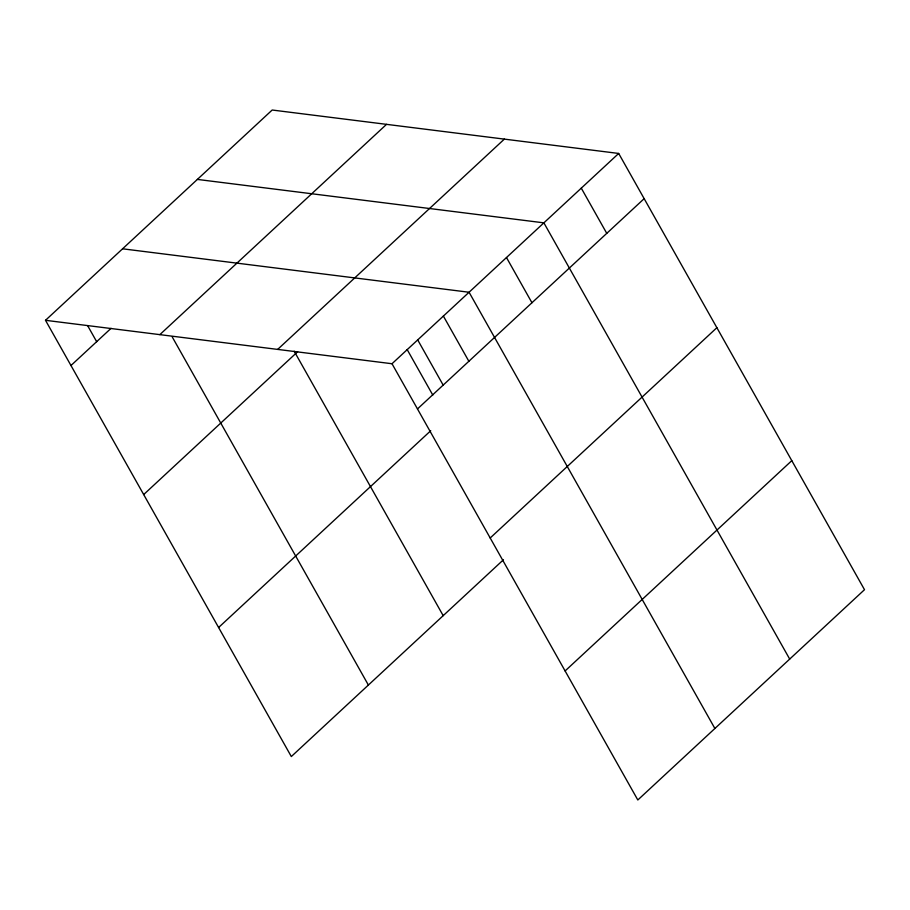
<?xml version="1.0" encoding="UTF-8"?>
<svg xmlns="http://www.w3.org/2000/svg" width="910" height="910" viewBox="0 0 910 910"><rect width="100%" height="100%" fill="white"/><g stroke="black" fill="none" stroke-linecap="round" stroke-linejoin="round"><path stroke-width="1.36" d="M45.5 320.309L272.181 110.019L618.686 153.449L864.5 589.691L637.819 799.981L392.005 363.738L45.5 320.309L291.314 756.551L503.446 559.752M70.969 365.513L111.054 328.339M159.841 334.641L386.534 124.351M277.664 349.406L504.345 139.116M143.689 494.562L297.638 351.738M392.005 363.738L618.686 153.449M417.474 408.943L644.166 198.653M218.593 627.513L430.737 430.714M490.194 537.992L716.875 327.702M565.11 670.943L791.791 460.653M197.379 179.418L543.884 222.848L789.698 659.09M122.577 248.805L469.082 292.247L714.885 728.478M581.285 188.154L606.765 233.358M506.483 257.541L531.952 302.746M443.386 316.077L468.866 361.281M417.701 339.908L443.17 385.112M407.134 349.508L432.796 395.065M294.18 351.203L443.193 615.66M172.286 337.03L368.379 685.048M87.713 325.803L96.665 341.682"/></g></svg>
